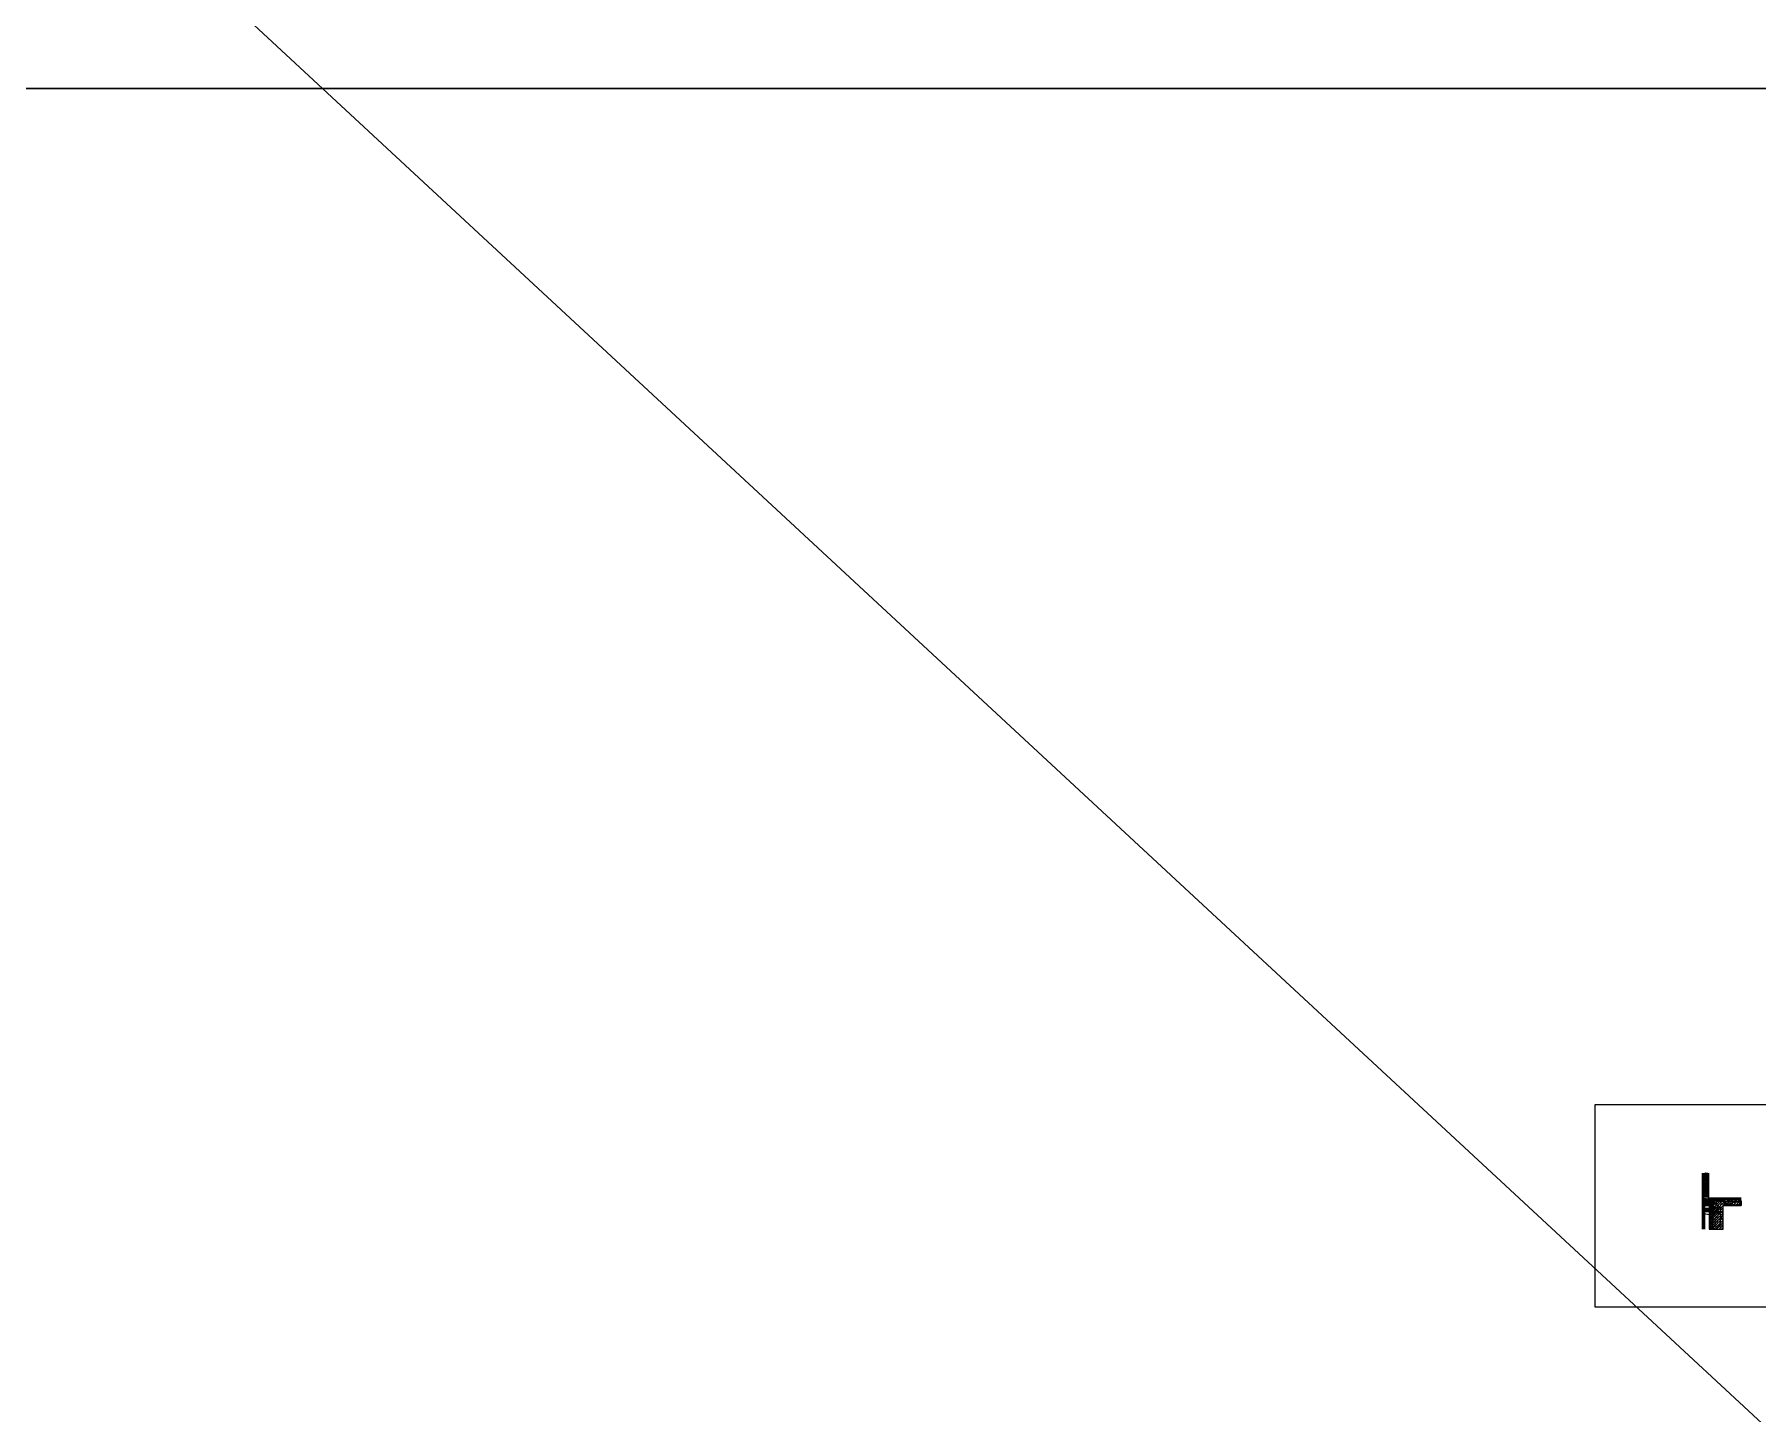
# Model space of a CAD drawing. Extents: x 198753 to 882193, y -399300 to 132460.
# Drawn here: x 370934 to 420522, y -54424 to -14723 of the extents above; entities that cross this region are included whole.
import ezdxf

# ---------------------------------------------------------------- set-up
doc = ezdxf.new("R2010")
doc.units = 0
doc.header["$LTSCALE"] = 1000
doc.header["$MEASUREMENT"] = 0
for name, pattern in [('CENTER', [50.8, 31.75, -6.35, 6.35, -6.35]), ('DASH', [0.35, 0.25, -0.1]), ('DASHDOT2', [0.5, 0.25, -0.125, 0, -0.125]), ('DOTE', [2.42, 2, -0.2, 0.02, -0.2])]:
    doc.linetypes.add(name, pattern=pattern)
doc.layers.add('04-不打印_辅助线', color=165, linetype='Continuous', plot=False)
for name, color, linetype in [('05-填充_天正', 26, 'Continuous'), ('A-D-玻璃剖线', 130, 'Continuous'), ('A-D-金属剖线', 200, 'Continuous'), ('A-STR-面层', 191, 'Continuous'), ('A-SUR_保温', 222, 'Continuous'), ('A-SUR_面层', 191, 'Continuous'), ('A_AXIS-轴线', 36, 'DOTE'), ('A_STR-砼墙', 51, 'Continuous'), ('A_STR-砼柱', 51, 'Continuous'), ('L18', 1, 'Continuous'), ('钢龙骨', 173, 'Continuous')]:
    doc.layers.add(name, color=color, linetype=linetype)
doc.layers.add('C18', color=1, linetype='CENTER', lineweight=13)
pattern_1 = [(270, (49158.0785, 233955.833), (-0.79375, -0.396875), [0, -0.79375])]
pattern_2 = [(50, (0, 0), (143.452037, -12.550427), [15, -165]), (355, (0, 0), (-27.750267, 150.438427), [12, -132]), (100.4514, (11.95, -1.05), (115.701876, 137.88791), [12.74804, -140.22842]), (46.1842, (0, 40), (213.44821, -33.1038), [22.5, -247.5]), (96.6356, (17.79, 37.24), (186.93254, 194.82357), [19.12206, -210.3426]), (351.1842, (0, 40), (186.93239, 194.82372), [18, -198]), (21, (20, 30), (119.38141, -80.523778), [15, -165]), (326, (20, 30), (48.663066, 145.03001), [12, -132]), (71.4514, (29.95, 23.29), (168.044526, 64.5061), [12.74804, -140.22842]), (37.5, (0, 0), (2.431971, 66.578771), [0, -130.4, 0, -134, 0, -132.5]), (7.5, (0, 0), (52.613907, 78.882342), [0, -76.4, 0, -127.4, 0, -50.5]), (327.5, (-44.6, 0), (106.764487, -4.5109743), [0, -50, 0, -156, 0, -207]), (317.5, (-64.6, 0), (116.637234, 20.020996), [0, -65, 0, -103.6, 0, -147])]
pattern_3 = [(45, (0, 0), (-35.355339, 35.355339), []), (50, (0, 0), (143.452037, -12.550427), [15, -165]), (355, (0, 0), (-27.750267, 150.438427), [12, -132]), (100.4514, (11.95, -1.05), (115.701876, 137.88791), [12.74804, -140.22842]), (46.1842, (0, 40), (213.44821, -33.1038), [22.5, -247.5]), (96.6356, (17.79, 37.24), (186.93254, 194.82357), [19.12206, -210.3426]), (351.1842, (0, 40), (186.93239, 194.82372), [18, -198]), (21, (20, 30), (119.38141, -80.523778), [15, -165]), (326, (20, 30), (48.663066, 145.03001), [12, -132]), (71.4514, (29.95, 23.29), (168.044526, 64.5061), [12.74804, -140.22842]), (37.5, (0, 0), (2.431971, 66.578771), [0, -130.4, 0, -134, 0, -132.5]), (7.5, (0, 0), (52.613907, 78.882342), [0, -76.4, 0, -127.4, 0, -50.5]), (327.5, (-44.6, 0), (106.764487, -4.5109743), [0, -50, 0, -156, 0, -207]), (317.5, (-64.6, 0), (116.637234, 20.020996), [0, -65, 0, -103.6, 0, -147])]

# ---------------------------------------------------------------- blocks, each defined once
blk = doc.blocks.new('A$C643B6CAF')
at = {"layer": '钢龙骨', "const_width": 10}
blk.add_lwpolyline([(0, -2), (-28, -2)], dxfattribs=at)
at = {"layer": '钢龙骨'}
for points in [[(0, 28), (0, -32), (150, -32), (150, 28)], [(4, 24), (4, -28), (146, -28), (146, 24)]]:
    blk.add_lwpolyline(points, close=True, dxfattribs=at)
blk = doc.blocks.new('HTP-11')
at = {"layer": '钢龙骨'}
h = blk.add_hatch(dxfattribs=at)
h.set_pattern_fill('DOTS', color=256, scale=0.5, angle=90, style=0)
h.set_pattern_definition(pattern_1)
edge = h.paths.add_edge_path()
edge.add_arc((-77, 8), 8.52, 291.6679, 351.7882)
edge.add_line((-69, 7), (-57, 0))
edge.add_line((-57, 0), (-60, 0))
edge.add_line((-60, 0), (-74, 0))
at = {"layer": 'A-D-金属剖线'}
blk.add_lwpolyline([(50, 1), (50, 1), (50, 1), (-56, 1), (-68, 8), (-69, 7), (-57, 0), (50, 0)], close=True, dxfattribs=at)
at = {"layer": '钢龙骨'}
for p, q in [((-54, 2), (-54, 2)), ((-52, 1), (-53, 1)), ((-48, 1), (-52, 1)), ((-52, 1), (-52, -34)), ((-50, 5), (-50, -42)), ((-47, 1), (-48, 1)), ((-48, -34), (-48, 1)), ((-46, 2), (-46, 2)), ((-50, -40), (-52, -35)), ((-48, -35), (-50, -40))]:
    blk.add_line(p, q, dxfattribs=at)
blk.add_lwpolyline([(-74, 0, 0.268512), (-69, 7), (-57, 0), (-60, 0)], format="xyb", close=True, dxfattribs=at)
for centre, radius, start, end in [((-50, -2), 5.81, 52.687, 127.313), ((-53, 2), 0.2, 180, 270), ((-53, 2), 0.2, 127.313, 180), ((-52, 1), 0.2, 0, 90), ((-48, 1), 0.2, 90, 180), ((-47, 2), 0.2, 270, 0), ((-47, 2), 0.2, 0, 52.687), ((-52, -34), 0.2, 180, 196.6992), ((-48, -34), 0.2, 343.3008, 0)]:
    blk.add_arc(centre, radius, start, end, dxfattribs=at)
blk = doc.blocks.new('MD-1')
blk.add_line((0, 3), (0, -8))
for points in [[(5, 0, 0.376048), (-5, 0)], [(-2, -6), (-2, -6, 0.414214), (-2, -7), (2, -7, 0.414214), (2, -6), (2, -6)]]:
    blk.add_lwpolyline(points, format="xyb")
for points in [[(-5, -1), (5, -1), (5, 0), (-5, 0)], [(-2, -4), (-2, -1), (2, -1), (2, -4)]]:
    blk.add_lwpolyline(points, close=True)
blk.add_lwpolyline([(5, -5), (5, -5, 0.414214), (4, -4), (-4, -4, 0.414214), (-5, -5), (-5, -5, 0.414214), (-4, -6), (4, -6, 0.414214)], format="xyb", close=True)
blk = doc.blocks.new('HTP-021')
at = {"layer": 'A-D-金属剖线'}
blk.add_lwpolyline([(-82, 0), (-82, 2), (78, 2), (78, 49), (71, 61), (73, 61), (79, 49), (79, 0)], close=True, dxfattribs=at)
at = {"layer": 'A-SUR_保温'}
for points in [[(77, 47, 0.13993), (75, 44)], [(75, 43, 0.13993), (77, 40)], [(77, 47), (78, 47), (78, 45, 0.414214), (78, 45), (79, 45), (79, 45), (79, 45), (80, 45), (80, 45), (81, 45), (81, 45), (82, 42)], [(82, 42), (82, 42), (83, 42), (83, 42), (84, 42), (84, 42), (85, 42), (85, 42), (86, 42), (86, 42), (86, 42), (87, 42), (87, 42), (88, 42), (90, 42), (91, 43), (91, 44), (91, 44), (90, 45), (87, 45), (87, 45), (87, 45), (86, 45), (86, 45), (85, 45), (85, 45), (84, 45), (84, 45), (83, 45), (83, 45), (83, 45), (82, 45), (82, 45), (82, 42), (82, 42), (81, 42), (81, 42), (81, 42), (80, 42), (80, 42), (79, 42), (79, 42), (78, 42), (78, 42, 0.767327), (78, 42), (78, 40), (77, 40)], [(87, 45), (87, 44, 1.930606), (87, 43), (88, 42)], [(90, 45, 0.179236), (91, 43)]]:
    blk.add_lwpolyline(points, format="xyb", dxfattribs=at)
for points in [[(75, 44), (92, 44)], [(75, 43), (76, 43), (76, 44), (75, 44)], [(78, 45), (78, 42)], [(78, 45), (79, 42)], [(78, 44), (78, 42)], [(79, 45), (80, 42)], [(79, 45), (79, 42)], [(79, 45), (80, 42)], [(80, 45), (81, 42)], [(80, 45), (81, 42)], [(82, 45), (81, 45)], [(81, 45), (81, 42)], [(82, 45), (82, 42)], [(83, 45), (83, 42)], [(83, 45), (83, 42)], [(83, 45), (84, 42)], [(84, 45), (85, 42)], [(84, 45), (84, 42)], [(85, 45), (86, 42)], [(85, 45), (85, 42)], [(86, 45), (86, 42)], [(86, 45), (86, 42)], [(87, 45), (87, 44)], [(87, 45), (87, 44)], [(87, 44), (91, 43)], [(87, 43), (87, 42)], [(87, 43), (87, 42)]]:
    blk.add_lwpolyline(points, dxfattribs=at)
blk.add_blockref('MD-1', (-67, 2), dxfattribs=at)
blk = doc.blocks.new('HTP1')
at = {"layer": 'A-SUR_保温'}
h = blk.add_hatch(dxfattribs=at)
h.set_pattern_fill('DOTS', color=256, scale=0.5, angle=90, style=0)
h.set_pattern_definition(pattern_1)
edge = h.paths.add_edge_path()
edge.add_arc((8, 58), 8.52, 561.6679, 621.7882)
edge.add_line((7, 50), (0, 38))
edge.add_line((0, 38), (0, 41))
edge.add_line((0, 41), (0, 55))
at = {"layer": '04-不打印_辅助线', "ltscale": 0.1}
blk.add_line((5, 31), (-42, 31), dxfattribs=at)
at = {"layer": '04-不打印_辅助线'}
blk.add_lwpolyline([(35, 5), (35, -12)], dxfattribs=at)
at = {"layer": 'A-D-金属剖线'}
blk.add_lwpolyline([(50, 0), (50, 1), (1, 1), (1, 37), (8, 49), (7, 50), (0, 38), (0, 0)], close=True, dxfattribs=at)
at = {"layer": '钢龙骨'}
for p, q in [((-40, 31), (-35, 33)), ((-35, 29), (-40, 31)), ((1, 33), (-34, 33)), ((-34, 29), (1, 29)), ((1, 33), (1, 34)), ((2, 34), (2, 34)), ((1, 29), (1, 33)), ((1, 27), (1, 29)), ((2, 27), (2, 27))]:
    blk.add_line(p, q, dxfattribs=at)
blk.add_lwpolyline([(0, 55, 0.268512), (7, 50), (0, 38), (0, 41)], format="xyb", close=True, dxfattribs=at)
for points in [[(35, 4, 0.13993), (31, 3)], [(33, -3), (34, -3), (34, -4), (33, -4), (34, -4), (34, -5), (33, -5), (34, -6), (34, -6), (33, -7), (34, -7), (34, -8), (33, -8), (34, -8), (34, -10), (35, -12), (35, -12), (35, -12), (36, -10), (36, -8), (37, -7), (36, -7), (36, -6), (37, -6), (36, -6), (36, -5), (37, -5), (36, -5), (36, -4), (37, -3), (36, -3), (36, -2), (37, -2), (33, -3), (34, -2), (34, -2), (33, -1), (34, -1), (34, 0), (33, 0), (34, 0), (34, 1), (33, 1), (33, 1, 0.767327), (33, 1), (31, 1), (31, 3)], [(38, 3), (38, 1), (36, 1, 0.414214), (36, 1), (36, 1), (37, 0), (36, 0), (36, -1), (37, -1), (36, -1), (36, -2), (34, -2)], [(38, 3, 0.13993), (35, 4)], [(36, -8), (35, -8, 1.930606), (35, -8), (34, -8)], [(36, -10, 0.179236), (35, -12)]]:
    blk.add_lwpolyline(points, format="xyb", dxfattribs=at)
for points in [[(36, 1), (33, 1)], [(35, 1), (33, 1)], [(37, 0), (33, 0)], [(36, 1), (34, 0)], [(36, 1), (34, 1)], [(36, 0), (34, 0)], [(35, 4), (35, 4), (35, 4), (35, 4)], [(37, -1), (33, -1)], [(37, -3), (33, -4)], [(37, -5), (33, -5)], [(37, -6), (33, -7)], [(35, -8), (33, -8)], [(36, -1), (34, -2)], [(36, -1), (34, -1)], [(36, -2), (34, -3)], [(36, -3), (34, -4)], [(36, -4), (34, -4)], [(36, -5), (34, -6)], [(36, -5), (34, -5)], [(36, -6), (34, -6)], [(36, -6), (34, -7)], [(35, -7), (34, -8)], [(36, -7), (35, -7)], [(37, -7), (35, -8)], [(35, -8), (35, -12)], [(37, -2), (36, -2)]]:
    blk.add_lwpolyline(points, dxfattribs=at)
for centre, radius, start, end in [((-34, 32), 0.2, 90, 106.6992), ((-34, 29), 0.2, 253.3008, 270), ((1, 33), 0.2, 270, 0), ((1, 29), 0.2, 0, 90), ((2, 34), 0.2, 90, 180), ((2, 34), 0.2, 37.313, 90), ((-2, 31), 5.81, 322.687, 37.313), ((2, 27), 0.2, 180, 270), ((2, 27), 0.2, 270, 322.687)]:
    blk.add_arc(centre, radius, start, end, dxfattribs=at)
blk = doc.blocks.new('MB-1')
blk.add_line((0, 0), (11, 0))
for points in [[(8, 76), (-140, 76, 0.414214), (-150, 66), (-150, 26), (-138, 26), (-138, 54, -0.414214), (-128, 64), (8, 64)], [(8, -76), (-140, -76, -0.414214), (-150, -66), (-150, -26), (-138, -26), (-138, -54, 0.414214), (-128, -64), (8, -64)]]:
    blk.add_lwpolyline(points, format="xyb")
at = {"linetype": 'DASHDOT2', "ltscale": 20}
for points in [[(8, 70), (-144, 70), (-144, 21)], [(8, -70), (-144, -70), (-144, -21)]]:
    blk.add_lwpolyline(points, dxfattribs=at)
blk.add_lwpolyline([(8, -100), (0, -100), (0, 100), (8, 100)], close=True)
blk = doc.blocks.new('MJ')
for p, q in [((-10, 0), (3, 0)), ((200, 42), (0, 42)), ((182, 27), (146, 27)), ((146, 13), (182, 13)), ((184, 26), (184, 26)), ((184, 13), (184, 13)), ((182, -18), (146, -18)), ((146, -32), (182, -32)), ((184, -19), (184, -19)), ((184, -32), (184, -32))]:
    blk.add_line(p, q)
at = {"linetype": 'CENTER'}
for p, q in [((188, 20), (144, 20)), ((180, 20), (151, 20)), ((164, 4), (164, 36)), ((188, -25), (144, -25)), ((180, -25), (151, -25)), ((164, -41), (164, -9))]:
    blk.add_line(p, q, dxfattribs=at)
for points in [[(200, 50), (0, 50), (0, -50), (200, -50)], [(184, 40), (144, 40), (144, 0), (184, 0)], [(176, 20), (170, 9), (158, 9), (152, 20), (158, 31), (170, 31)], [(184, -5), (144, -5), (144, -45), (184, -45)], [(176, -25), (170, -36), (158, -36), (152, -25), (158, -14), (170, -14)]]:
    blk.add_lwpolyline(points, close=True)
for points in [[(164, 9, -1), (164, 31, -1)], [(164, 26, -1), (164, 14, -1)], [(164, -36, -1), (164, -14, -1)], [(164, -19, -1), (164, -31, -1)]]:
    blk.add_lwpolyline(points, format="xyb", close=True)
for points in [[(164, 16, -2.414214), (168, 20)], [(164, -29, -2.414214), (168, -25)]]:
    blk.add_lwpolyline(points, format="xyb")
for centre, start, end in [((146, 20), 89.9912, 270.0088), ((182, 20), 269.9912, 90.0088), ((146, -25), 89.9912, 270.0088), ((182, -25), 269.9912, 90.0088)]:
    blk.add_arc(centre, 7, start, end)
blk.add_blockref('MB-1', (-8, 0))
blk = doc.blocks.new('100YM1')
at = {"layer": 'A-SUR_保温'}
h = blk.add_hatch(dxfattribs=at)
h.set_pattern_fill('ANSI37', color=256, scale=20, style=0)
h.set_pattern_definition([(45, (-318281.137, -55646.597), (-22.4506403, 22.4506403), []), (135, (-318281.137, -55646.597), (-22.4506403, -22.4506403), [])])
h.paths.add_polyline_path([(100, 702), (100, 0), (0, 0), (0, 702)])
blk.add_lwpolyline([(100, 702), (100, 0), (0, 0), (0, 702)], close=True, dxfattribs=at)
blk = doc.blocks.new('盘头自攻钉GB8451')
for p, q in [((-2, 1), (-1, 2)), ((-2, 1), (-1, 0)), ((-2, -1), (-1, 0)), ((-1, 2), (0, 1)), ((0, 1), (1, 2)), ((1, 2), (2, 1)), ((1, 0), (2, 1)), ((1, 0), (2, -1)), ((-2, -1), (-1, -2)), ((-1, -2), (0, -1)), ((0, -1), (1, -2)), ((1, -2), (2, -1))]:
    blk.add_line(p, q)
blk.add_circle((0, 0), 3.5)
at = {"layer": '04-不打印_辅助线', "ltscale": 0.25}
for p, q in [((-4, 0), (4, 0)), ((0, 4), (0, -4))]:
    blk.add_line(p, q, dxfattribs=at)
blk = doc.blocks.new('被衬板1')
h = blk.add_hatch()
h.set_pattern_fill('ANSI37', color=256, scale=0.2, style=0)
h.set_pattern_definition([(45, (0, 0), (-0.2245064, 0.2245064), []), (135, (0, 0), (-0.2245064, -0.2245064), [])])
edge = h.paths.add_edge_path()
edge.add_arc((5, -39), 5.43, 106.6402, 147.3796)
edge.add_line((0, -36), (0, -33))
edge.add_line((0, -33), (1, -33))
edge.add_arc((2, -33), 1, 180, 270)
edge.add_line((2, -34), (3, -34))
for p, q in [((-12, -9), (-11, -8)), ((-12, -9), (-11, -9)), ((-11, -8), (-10, -8)), ((-11, -8), (-11, -9)), ((-11, -8), (-10, -10)), ((-11, -8), (-11, -10)), ((-11, -8), (-11, -8)), ((-11, -8), (-11, -8)), ((-11, -10), (-11, -9)), ((-11, -10), (-10, -10)), ((-10, -7), (-9, -11)), ((-10, -7), (-9, -8)), ((-10, -7), (-10, -8)), ((-10, -8), (-10, -10)), ((-9, -11), (-10, -10)), ((-10, -10), (-10, -10)), ((-9, -7), (-8, -10)), ((-8, -7), (-9, -7)), ((-9, -7), (-9, -7)), ((-9, -8), (-9, -7)), ((-9, -8), (-9, -10)), ((-8, -10), (-9, -10)), ((-9, -11), (-9, -10)), ((-9, -10), (-9, -10)), ((-8, -7), (-8, -11)), ((-8, -7), (-7, -10)), ((-8, -7), (-8, -7)), ((-7, -7), (-8, -7)), ((-8, -11), (-7, -10)), ((-8, -11), (-8, -10)), ((-7, -7), (-6, -11)), ((-7, -7), (-7, -10)), ((-7, -7), (-6, -10)), ((-7, -7), (-7, -7)), ((-7, -7), (-7, -7)), ((-6, -7), (-7, -7)), ((-6, -11), (-7, -10)), ((-7, -10), (-7, -10)), ((-6, -7), (-5, -10)), ((-6, -7), (-5, -11)), ((-6, -7), (-5, -7)), ((-6, -7), (-6, -7)), ((-6, -11), (-6, -10)), ((-5, -10), (-6, -10)), ((-4, -7), (-5, -7)), ((-5, -7), (-5, -10)), ((-4, -10), (-5, -10)), ((-5, -11), (-5, -10)), ((-5, -11), (-5, -10)), ((-3, -7), (-4, -7)), ((-4, -7), (-4, -10)), ((-4, -7), (-3, -10)), ((-4, -7), (-4, -11)), ((-4, -7), (-4, -7)), ((-4, -7), (-4, -7)), ((-4, -11), (-4, -10)), ((-4, -11), (-3, -10)), ((-3, -7), (-3, -10)), ((-3, -7), (-2, -11)), ((-3, -7), (-2, -7)), ((-3, -7), (-3, -7)), ((-2, -11), (-3, -10)), ((-3, -10), (-3, -10)), ((-2, -7), (-1, -10)), ((-1, -7), (-2, -7)), ((-2, -7), (-2, -7)), ((-2, -7), (-2, -10)), ((-1, -10), (-2, -10)), ((-2, -11), (-2, -10)), ((0, -7), (-1, -7)), ((-1, -7), (0, -10)), ((-1, -7), (-1, -11)), ((-1, -7), (-1, -7)), ((-1, -11), (-1, -10)), ((-1, -11), (0, -10)), ((0, -7), (0, -10)), ((0, -7), (1, -10)), ((0, -7), (1, -11)), ((0, -7), (0, -7)), ((0, -7), (0, -7)), ((2, -7), (0, -7)), ((1, -11), (0, -10)), ((0, -10), (0, -10)), ((2, -10), (1, -10)), ((1, -11), (1, -10)), ((2, -10), (1, -10))]:
    blk.add_line(p, q)
for points in [[(5, -18), (2, -13), (2, 0), (0, 0), (0, -14), (3, -19), (3, -32), (5, -32), (5, -18)], [(3, -19), (3, -32), (868, -32)]]:
    blk.add_lwpolyline(points)
for points in [[(3, -34, 0.179655), (0, -36), (0, -33), (1, -33, 0.414214), (2, -34), (3, -34)], [(868, -19), (1, -19), (1, -33, 0.414214), (2, -34), (868, -34)]]:
    blk.add_lwpolyline(points, format="xyb")
blk.add_lwpolyline([(2, -13), (3, -13, 0.257344), (4, -12, 0.110418), (5, -10), (5, -10), (5, -8), (5, -8, 0.110418), (4, -5, 0.257344), (3, -5), (2, -5, 0.414214), (2, -5), (2, -13, 0.414214)], format="xyb", close=True)
at = {"layer": '04-不打印_辅助线', "ltscale": 0.2}
blk.add_line((6, -9), (-14, -9), dxfattribs=at)
blk = doc.blocks.new('wedf')
at = {"layer": 'C18', "color": 251, "ltscale": 0.2}
blk.add_line((4, 0), (-16, 0), dxfattribs=at)
at = {"layer": 'L18', "color": 251}
for p, q in [((-14, 0), (-13, -1)), ((-14, 0), (-13, 0)), ((-13, 1), (-12, 1)), ((-13, 1), (-12, -1)), ((-13, 1), (-13, -1)), ((-13, 1), (-13, 1)), ((-13, 1), (-13, 0)), ((-13, 0), (-13, -1)), ((-12, 2), (-11, -2)), ((-12, 2), (-11, 1)), ((-12, 2), (-12, 1)), ((-12, 1), (-12, -1)), ((-11, 2), (-10, -2)), ((-10, 2), (-11, 2)), ((-11, 2), (-11, 2)), ((-11, 1), (-11, 2)), ((-11, 1), (-11, -1)), ((-10, 2), (-10, -2)), ((-10, 2), (-9, -2)), ((-10, 2), (-10, 2)), ((-9, 2), (-10, 2)), ((-9, 2), (-8, -2)), ((-9, 2), (-9, -2)), ((-9, 2), (-8, -2)), ((-9, 2), (-9, 2)), ((-9, 2), (-9, 2)), ((-8, 2), (-9, 2)), ((-8, 2), (-7, -2)), ((-8, 2), (-7, -2)), ((-8, 2), (-7, 2)), ((-8, 2), (-8, 2)), ((-6, 2), (-7, 2)), ((-7, 2), (-7, -2)), ((-5, 2), (-6, 2)), ((-6, 2), (-6, -2)), ((-6, 2), (-5, -2)), ((-6, 2), (-6, -2)), ((-6, 2), (-6, 2)), ((-6, 2), (-6, 2)), ((-5, 2), (-5, -2)), ((-5, 2), (-4, -2)), ((-5, 2), (-4, 2)), ((-5, 2), (-5, 2)), ((-4, 2), (-3, -2)), ((-3, 2), (-4, 2)), ((-4, 2), (-4, 2)), ((-4, 2), (-4, -2)), ((-2, 2), (-3, 2)), ((-3, 2), (-2, -2)), ((-3, 2), (-3, -2)), ((-3, 2), (-3, 2)), ((-2, 2), (-2, -2)), ((-2, 2), (-1, -2)), ((-2, 2), (-1, -2)), ((-2, 2), (-2, 2)), ((-2, 2), (-2, 2)), ((0, 2), (-2, 2)), ((-13, -1), (-13, -1)), ((-13, -1), (-12, -1)), ((-11, -2), (-12, -1)), ((-12, -1), (-12, -1)), ((-11, -2), (-11, -1)), ((-11, -1), (-11, -2)), ((-10, -2), (-11, -2)), ((-10, -2), (-9, -2)), ((-10, -2), (-10, -2)), ((-8, -2), (-9, -2)), ((-9, -2), (-9, -2)), ((-8, -2), (-8, -2)), ((-7, -2), (-8, -2)), ((-6, -2), (-7, -2)), ((-7, -2), (-7, -2)), ((-7, -2), (-7, -2)), ((-6, -2), (-6, -2)), ((-6, -2), (-5, -2)), ((-4, -2), (-5, -2)), ((-5, -2), (-5, -2)), ((-3, -2), (-4, -2)), ((-4, -2), (-4, -2)), ((-3, -2), (-3, -2)), ((-3, -2), (-2, -2)), ((-1, -2), (-2, -2)), ((-2, -2), (-2, -2)), ((0, -2), (-1, -2)), ((-1, -2), (-1, -2)), ((0, -2), (-1, -2))]:
    blk.add_line(p, q, dxfattribs=at)
blk.add_lwpolyline([(0, -4), (1, -4, 0.257344), (2, -3, 0.110418), (3, -1), (3, -1), (3, 1), (3, 1, 0.110418), (2, 3, 0.257344), (1, 4), (0, 4, 0.414214), (0, 4), (0, -4, 0.414214)], format="xyb", close=True, dxfattribs=at)
blk = doc.blocks.new('$LinePat$岩棉板')
at = {"color": 0}
for p, q in [((0, -17), (12, -67)), ((12, -67), (24, -17))]:
    blk.add_line(p, q, dxfattribs=at)
for centre, start, end in [((12, -17), 0, 180), ((0, -67), 270, 0), ((24, -67), 180, 270)]:
    blk.add_arc(centre, 12, start, end, dxfattribs=at)
at = {"layer": 'Defpoints'}
blk.add_point((0, 0), dxfattribs=at)
at = {"layer": 'Defpoints', "color": 0}
blk.add_point((24, -84), dxfattribs=at)

msp = doc.modelspace()

# ---------------------------------------------------------------- hatches: boundary and pattern name
at = {"layer": '05-填充_天正'}
h = msp.add_hatch(dxfattribs=at)
h.set_pattern_fill('混凝土', color=256, scale=20, style=0)
h.set_pattern_definition(pattern_2)
h.paths.add_polyline_path([(419044.3, -48263.1), (419044.3, -48313.1), (419382.8, -48313.1), (419382.8, -48263.1)])
h = msp.add_hatch(dxfattribs=at)
h.set_pattern_fill('钢筋混凝土', color=256, scale=20, style=0)
h.set_pattern_definition(pattern_3)
h.paths.add_polyline_path([(419232.8, -49113.1), (419532.8, -49113.1), (419532.8, -48313.1), (419232.8, -48313.1)])
h = msp.add_hatch(dxfattribs=at)
h.set_pattern_fill('混凝土', color=256, scale=20, style=0)
h.set_pattern_definition(pattern_2)
h.paths.add_polyline_path([(419382.8, -48263.1), (419382.8, -48313.1), (420052, -48313.1), (420052, -48263.1)])
h = msp.add_hatch(dxfattribs=at)
h.set_pattern_fill('钢筋混凝土', color=256, scale=20, style=0)
h.set_pattern_definition(pattern_3)
h.paths.add_polyline_path([(419532.8, -48313.1), (419532.8, -48433.1), (420052, -48433.1), (420052, -48313.1)])

# ---------------------------------------------------------------- linework, layer by layer
for points in [[(295307.5, 61565.2), (463143.8, 61565.2), (463143.8, -16279.7), (295307.5, -16279.7)], [(295307.5, -16279.7), (463143.8, -16279.7), (463143.8, -94124.6), (295307.5, -94124.6)]]:
    msp.add_lwpolyline(points, close=True)
msp.add_lwpolyline([(463143.8, -94124.6), (295307.5, 61565.2)])
at = {"color": 6}
msp.add_lwpolyline([(419026.7, -48180.7, -0.1703036), (419027.3, -48180.9), (419032, -48184.7), (419044.9, -48184.7), (419044.9, -48186.7), (419031.7, -48186.7, -0.1703036), (419031, -48186.4), (419026.3, -48182.7), (419012.9, -48182.7), (419012.9, -48180.7), (419026.7, -48180.7)], format="xyb", dxfattribs=at)
at = {"layer": '04-不打印_辅助线', "color": 1}
msp.add_lwpolyline([(415835.5, -51353.2), (420992, -51353.2), (420992, -45535.8), (415835.5, -45535.8)], close=True, dxfattribs=at)
at = {"layer": 'A-D-玻璃剖线'}
for points in [[(418932.8, -47500.9), (418932.8, -49113.1)], [(418960.8, -49113.1), (418960.8, -47500.9)]]:
    msp.add_lwpolyline(points, dxfattribs=at)
at = {"layer": 'A-D-金属剖线'}
for points in [[(418983.8, -47500.9), (418983.8, -48181.7, 0.4142136), (418984.8, -48182.7), (419003.8, -48182.7), (419003.8, -47500.9)], [(419110.8, -48180.7, 0.5420685), (419110.8, -48184.7), (419105.8, -48184.7), (419105.8, -48180.7), (419110.8, -48180.7)]]:
    msp.add_lwpolyline(points, format="xyb", dxfattribs=at)
for points in [[(418985.8, -47500.9), (418985.8, -48180.7), (419003.8, -48180.7)], [(419110.8, -47500.9), (419110.8, -48180.7), (419105.8, -48180.7), (419105.8, -47500.9)], [(419008.8, -48184.7), (419105.8, -48184.7), (419105.8, -48134.7), (419103.8, -48134.7), (419103.8, -48182.7), (419008.8, -48182.7), (419008.8, -48184.7)], [(419042.8, -48262.7), (419044.3, -48262.7), (419044.3, -48413.1), (419187.1, -48413.1), (419187.1, -48414.6), (419042.8, -48414.6), (419042.8, -48262.7)]]:
    msp.add_lwpolyline(points, dxfattribs=at)
at = {"layer": 'A-STR-面层'}
msp.add_lwpolyline([(419042.8, -48248.1), (420052, -48248.1)], dxfattribs=at)
at = {"layer": 'A-STR-面层', "linetype": 'DASH', "ltscale": 0.5}
msp.add_lwpolyline([(419110.8, -48213.1), (420052, -48213.1)], dxfattribs=at)
at = {"layer": 'A-SUR_保温'}
msp.add_line((419232.8, -48378.1), (419232.9, -49115), dxfattribs=at)
at = {"layer": 'A-SUR_面层'}
for p, q in [((419044.3, -48263.1), (419382.8, -48263.1)), ((419044.3, -48313.1), (419232.8, -48313.1)), ((419382.8, -48263.1), (420052, -48263.1)), ((419532.8, -48313.1), (420052, -48313.1))]:
    msp.add_line(p, q, dxfattribs=at)
at = {"layer": 'A_AXIS-轴线', "ltscale": 0.4}
msp.add_line((419232.8, -48213.1), (420052, -48213.1), dxfattribs=at)
at = {"layer": 'A_STR-砼墙'}
for p, q in [((419532.8, -48313.1), (420052, -48313.1)), ((419532.8, -48433.1), (420052, -48433.1)), ((420052, -48313.1), (420052, -48433.1))]:
    msp.add_line(p, q, dxfattribs=at)
at = {"layer": 'A_STR-砼柱'}
for p, q in [((419532.8, -48313.1), (419232.8, -48313.1)), ((419232.8, -48313.1), (419232.8, -49113.1)), ((419532.8, -49113.1), (419532.8, -48433.1)), ((419232.8, -49113.1), (419532.8, -49113.1))]:
    msp.add_line(p, q, dxfattribs=at)
at = {"layer": '钢龙骨'}
for p, q in [((418978.5, -48294.1), (418978.5, -48674.1)), ((419135, -48322), (419135, -48702))]:
    msp.add_line(p, q, dxfattribs=at)
at = {"layer": '钢龙骨', "elevation": 0}
msp.add_lwpolyline([(418966.8, -49113.1), (418966.8, -48433.1), (419146.8, -48433.1), (419146.8, -49113.1)], dxfattribs=at)
at = {"layer": '钢龙骨'}
for points in [[(418973.5, -48673.1), (418973.5, -48293.1), (419140, -48323.1), (419140, -48703.1)], [(419042.8, -48244.7), (419022.8, -48244.7), (419022.8, -48274.7), (419042.8, -48274.7)]]:
    msp.add_lwpolyline(points, close=True, dxfattribs=at)

# ---------------------------------------------------------------- block references
at = {"color": 6, "xscale": -1, "rotation": 270}
msp.add_blockref('wedf', (419038.4, -48182.7), dxfattribs=at)
at = {"layer": 'A-D-金属剖线', "rotation": 270}
msp.add_blockref('被衬板1', (419022.8, -48244.7), dxfattribs=at)
at = {"layer": 'A-D-金属剖线', "xscale": -1}
for name, p in [('MJ', (419232.8, -48563.1)), ('HTP-021', (419128.3, -48311.6)), ('HTP-11', (419232.8, -48313.1)), ('HTP1', (419232.8, -48416.1))]:
    msp.add_blockref(name, p, dxfattribs=at)
at = {"layer": 'A-SUR_保温', "yscale": 1.188379012465143, "zscale": 1.188379012465143}
for p, xscale, rotation in [((419003.8, -47530.5), 1.235087367813076, 90), ((419003.8, -47560.2), 1.235087367813076, 90), ((419003.8, -47589.8), 1.235087367813076, 90), ((419003.8, -47619.5), 1.235087367813076, 90), ((419003.8, -47649.1), 1.235087367813076, 90), ((419003.8, -47678.7), 1.235087367813076, 90), ((419003.8, -47708.4), 1.235087367813076, 90), ((419003.8, -47738), 1.235087367813076, 90), ((419003.8, -47767.7), 1.235087367813076, 90), ((419003.8, -47797.3), 1.235087367813076, 90), ((419003.8, -47827), 1.235087367813076, 90), ((419003.8, -47856.6), 1.235087367813076, 90), ((419003.8, -47886.2), 1.235087367813076, 90), ((419003.8, -47915.9), 1.235087367813076, 90), ((419003.8, -47945.5), 1.235087367813076, 90), ((419003.8, -47975.2), 1.235087367813076, 90), ((419003.8, -48004.8), 1.235087367813076, 90), ((419003.8, -48034.4), 1.235087367813076, 90), ((419003.8, -48064.1), 1.235087367813076, 90), ((419003.8, -48093.7), 1.235087367813076, 90), ((419003.8, -48123.4), 1.235087367813076, 90), ((419003.8, -48153), 1.235087367813076, 90), ((419003.8, -48182.7), 1.235087367813076, 90), ((419075.7, -48411.6), 1.309004739332472, 180.0000000001902), ((419107.2, -48411.6), 1.309004739332472, 180.0000000001902), ((419138.6, -48411.6), 1.309004739332472, 180.0000000001902), ((419170, -48411.6), 1.309004739332472, 180.0000000001902), ((419201.4, -48411.6), 1.309004739332472, 180.0000000001902), ((419232.8, -48411.6), 1.309004739332472, 180.0000000001902)]:
    msp.add_blockref('$LinePat$岩棉板', p, dxfattribs=dict(at, xscale=xscale, rotation=rotation))
at = {"layer": 'A-SUR_保温', "xscale": -1}
msp.add_blockref('100YM1', (419232.8, -49113.1), dxfattribs=at)
at = {"layer": '钢龙骨'}
msp.add_blockref('A$C643B6CAF', (418960.8, -48213.1), dxfattribs=at)
at = {"layer": '钢龙骨', "xscale": -1, "rotation": 270}
msp.add_blockref('盘头自攻钉GB8451', (419030.8, -48259.7), dxfattribs=at)

doc.saveas('drawing.dxf')
